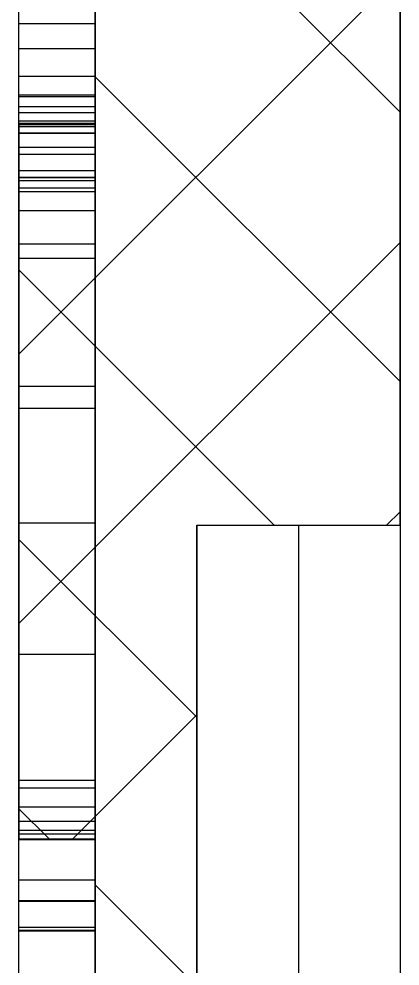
# Paper-space layout 'Sheet2' of a CAD drawing. Header units: inches. Extents: x 0 to 16.3, y 0 to 11.5.
# Drawn here: x 8.988 to 9.238, y 4.521 to 5.142 of the extents above; entities that cross this region are included whole.
import ezdxf

# ---------------------------------------------------------------- set-up
doc = ezdxf.new("R2010")
doc.units = ezdxf.units.IN
doc.header["$MEASUREMENT"] = 0

psp = doc.layouts.new('Sheet2')

# ---------------------------------------------------------------- hatches: boundary and pattern name
at = {"linetype": 'Continuous', "lineweight": 18}
h = psp.add_hatch(dxfattribs=at)
h.set_pattern_fill('ANSI37', style=0)
h.paths.add_polyline_path([(8.988115, 6.181738), (8.988115, 6.145687), (9.038115, 6.145687), (9.038115, 6.070441), (8.988115, 6.070441), (8.988115, 5.781686), (9.038115, 5.781686), (9.038115, 5.579602), (8.988115, 5.579602), (8.988115, 5.523916), (9.038115, 5.523916), (9.038115, 5.413135), (8.988115, 5.413135), (8.988115, 5.19123), (9.038115, 5.19123), (9.038115, 5.071256), (8.988115, 5.071256), (8.988115, 4.604018), (9.038115, 4.604018), (9.038115, 4.54357), (8.988115, 4.54357), (8.988115, 4.501985), (9.038115, 4.501985), (9.038115, 3.8099), (9.104781, 3.827764), (9.104781, 4.8099), (9.238115, 4.8099), (9.238115, 5.382744), (9.213115, 5.382744), (9.213115, 5.430423), (9.238115, 5.430423), (9.238115, 6.97594), (9.038115, 6.97594), (9.038115, 6.820515), (8.988115, 6.820515), (8.988115, 6.779338), (9.038115, 6.779338), (9.038115, 6.749621), (8.988115, 6.749621), (8.988115, 6.738777), (9.038115, 6.738777), (9.038115, 6.625274), (8.988115, 6.625274), (8.988115, 6.409985), (9.038115, 6.409985), (9.038115, 6.181738)], flags=0)

# ---------------------------------------------------------------- linework, layer by layer
at = {"color": 7, "linetype": 'Continuous', "lineweight": 25}
for p, q in [((9.038115, 6.97594), (9.038115, 3.8099)), ((9.238115, 6.97594), (9.238115, 3.86349)), ((9.238115, 4.8099), (9.238115, 5.382744)), ((8.988115, 5.091269), (8.988115, 5.191374)), ((9.038115, 5.091269), (9.038115, 5.191374)), ((9.038115, 5.19123), (9.038115, 5.071256)), ((8.988115, 5.139038), (8.988115, 5.156878)), ((9.038115, 5.156878), (9.038115, 5.139038)), ((8.988115, 5.122624), (8.988115, 5.139038)), ((9.038115, 5.139038), (8.988115, 5.139038)), ((9.038115, 5.139038), (9.038115, 5.122624)), ((8.988115, 5.10446), (8.988115, 5.122624)), ((9.038115, 5.122624), (8.988115, 5.122624)), ((9.038115, 5.122624), (9.038115, 5.10446)), ((8.988115, 5.092059), (8.988115, 5.10446)), ((9.038115, 5.10446), (8.988115, 5.10446)), ((9.038115, 5.10446), (9.038115, 5.092059)), ((8.988115, 5.084409), (8.988115, 5.092059)), ((9.038115, 5.092059), (8.988115, 5.092059)), ((8.988115, 4.994543), (8.988115, 5.091269)), ((8.988115, 5.091269), (9.038115, 5.091269)), ((9.038115, 5.092059), (9.038115, 5.084409)), ((9.038115, 4.994543), (9.038115, 5.091269)), ((8.988115, 5.080496), (8.988115, 5.084409)), ((9.038115, 5.084409), (8.988115, 5.084409)), ((9.038115, 5.084409), (9.038115, 5.080496)), ((8.988115, 5.075013), (8.988115, 5.080496)), ((9.038115, 5.080496), (8.988115, 5.080496)), ((9.038115, 5.080496), (9.038115, 5.075013)), ((8.988115, 5.073554), (8.988115, 5.075069)), ((9.038115, 5.075069), (8.988115, 5.075069)), ((8.988115, 5.075069), (8.988115, 5.075013)), ((9.038115, 5.075013), (8.988115, 5.075013)), ((8.988115, 5.067246), (8.988115, 5.073554)), ((9.038115, 5.073554), (8.988115, 5.073554)), ((8.988115, 5.071256), (8.988115, 5.073039)), ((8.988115, 5.073039), (8.988115, 5.071832)), ((8.988115, 5.073039), (9.038115, 5.073039)), ((9.038115, 5.075069), (9.038115, 5.073554)), ((9.038115, 5.075013), (9.038115, 5.075069)), ((9.038115, 5.073554), (9.038115, 5.067246)), ((9.038115, 5.071256), (9.038115, 5.073039)), ((9.038115, 5.073039), (9.038115, 5.071832)), ((8.988115, 5.071832), (9.038115, 5.071832)), ((8.988115, 5.071832), (8.988115, 5.06719)), ((9.038115, 5.071256), (8.988115, 5.071256)), ((8.988115, 4.604018), (8.988115, 5.071256)), ((8.988115, 5.053227), (8.988115, 5.067246)), ((9.038115, 5.067246), (8.988115, 5.067246)), ((8.988115, 5.06719), (9.038115, 5.06719)), ((8.988115, 5.06719), (8.988115, 5.057893)), ((9.038115, 5.071832), (9.038115, 5.06719)), ((9.038115, 5.067246), (9.038115, 5.053227)), ((9.038115, 5.06719), (9.038115, 5.057893)), ((8.988115, 5.057893), (9.038115, 5.057893)), ((8.988115, 5.057893), (8.988115, 5.042722)), ((9.038115, 5.053227), (8.988115, 5.053227)), ((8.988115, 5.028581), (8.988115, 5.053227)), ((9.038115, 5.057893), (9.038115, 5.042722)), ((9.038115, 5.053227), (9.038115, 5.028581)), ((8.988115, 5.042722), (9.038115, 5.042722)), ((8.988115, 5.042722), (8.988115, 4.637653)), ((9.038115, 5.042722), (9.038115, 4.637653)), ((8.988115, 5.038077), (8.988115, 5.038367)), ((8.988115, 5.038367), (9.038115, 5.038367)), ((8.988115, 5.038367), (8.988115, 4.886812)), ((8.988115, 5.036144), (8.988115, 5.038077)), ((8.988115, 5.038077), (9.038115, 5.038077)), ((8.988115, 5.03125), (8.988115, 5.036144)), ((8.988115, 5.036144), (9.038115, 5.036144)), ((9.038115, 5.038077), (9.038115, 5.038367)), ((9.038115, 5.038367), (9.038115, 4.886812)), ((9.038115, 5.036144), (9.038115, 5.038077)), ((9.038115, 5.03125), (9.038115, 5.036144)), ((8.988115, 5.016369), (8.988115, 5.03125)), ((8.988115, 5.03125), (9.038115, 5.03125)), ((9.038115, 5.028581), (8.988115, 5.028581)), ((8.988115, 4.577041), (8.988115, 5.028581)), ((9.038115, 5.016369), (9.038115, 5.03125)), ((9.038115, 5.028581), (9.038115, 4.577041)), ((8.988115, 5.016369), (9.038115, 5.016369)), ((8.988115, 4.985068), (8.988115, 5.016369)), ((9.038115, 4.985068), (9.038115, 5.016369)), ((8.988115, 4.901254), (8.988115, 4.994543)), ((8.988115, 4.994543), (9.038115, 4.994543)), ((9.038115, 4.901254), (9.038115, 4.994543)), ((8.988115, 4.985068), (9.038115, 4.985068)), ((8.988115, 4.886812), (8.988115, 4.985068)), ((9.038115, 4.886812), (9.038115, 4.985068)), ((8.988115, 4.811457), (8.988115, 4.901254)), ((8.988115, 4.901254), (9.038115, 4.901254)), ((9.038115, 4.811457), (9.038115, 4.901254)), ((8.988115, 4.886812), (9.038115, 4.886812)), ((8.988115, 4.725209), (8.988115, 4.811457)), ((8.988115, 4.811457), (9.038115, 4.811457)), ((9.038115, 4.725209), (9.038115, 4.811457)), ((9.104781, 4.8099), (9.238115, 4.8099)), ((9.104781, 3.827764), (9.104781, 4.8099)), ((9.104781, 4.8099), (9.104781, 3.827764)), ((9.104781, 4.8099), (9.171448, 4.8099)), ((9.171448, 4.8099), (9.238115, 4.8099)), ((9.171448, 4.8099), (9.171448, 3.845627)), ((9.171448, 4.8099), (9.171448, 3.845627)), ((9.238115, 4.8099), (9.238115, 3.86349)), ((8.988115, 4.642568), (8.988115, 4.725209)), ((8.988115, 4.725209), (9.038115, 4.725209)), ((9.038115, 4.642568), (9.038115, 4.725209)), ((8.988115, 4.56359), (8.988115, 4.642568)), ((8.988115, 4.642568), (9.038115, 4.642568)), ((8.988115, 4.637653), (9.038115, 4.637653)), ((8.988115, 4.637653), (8.988115, 4.625153)), ((9.038115, 4.56359), (9.038115, 4.642568)), ((9.038115, 4.637653), (9.038115, 4.625153)), ((8.988115, 4.625153), (9.038115, 4.625153)), ((8.988115, 4.625153), (8.988115, 4.615698)), ((9.038115, 4.625153), (9.038115, 4.615698)), ((8.988115, 4.615698), (8.988115, 4.609667)), ((8.988115, 4.615698), (9.038115, 4.615698)), ((9.038115, 4.615698), (9.038115, 4.609667)), ((8.988115, 4.609667), (8.988115, 4.607436)), ((8.988115, 4.609667), (9.038115, 4.609667)), ((8.988115, 4.607436), (8.988115, 4.603594)), ((8.988115, 4.607436), (9.038115, 4.607436)), ((9.038115, 4.609667), (9.038115, 4.607436)), ((9.038115, 4.607436), (9.038115, 4.603594)), ((8.988115, 4.604018), (9.038115, 4.604018)), ((8.988115, 4.603594), (8.988115, 4.604018)), ((8.988115, 4.603594), (9.038115, 4.603594)), ((9.038115, 4.604018), (9.038115, 4.54357)), ((9.038115, 4.603594), (9.038115, 4.604018)), ((9.038115, 4.577041), (8.988115, 4.577041)), ((8.988115, 4.56294), (8.988115, 4.577041)), ((9.038115, 4.577041), (9.038115, 4.56294)), ((8.988115, 4.488332), (8.988115, 4.56359)), ((8.988115, 4.56359), (9.038115, 4.56359)), ((9.038115, 4.56294), (8.988115, 4.56294)), ((8.988115, 4.545998), (8.988115, 4.56294)), ((9.038115, 4.488332), (9.038115, 4.56359)), ((9.038115, 4.56294), (9.038115, 4.545998)), ((8.988115, 4.543935), (8.988115, 4.545998)), ((9.038115, 4.545998), (8.988115, 4.545998)), ((8.988115, 4.54357), (8.988115, 4.543935)), ((9.038115, 4.543935), (8.988115, 4.543935)), ((9.038115, 4.54357), (8.988115, 4.54357)), ((8.988115, 4.501985), (8.988115, 4.54357)), ((9.038115, 4.545998), (9.038115, 4.543935)), ((9.038115, 4.543935), (9.038115, 4.54357))]:
    psp.add_line(p, q, dxfattribs=at)

doc.saveas('drawing.dxf')
